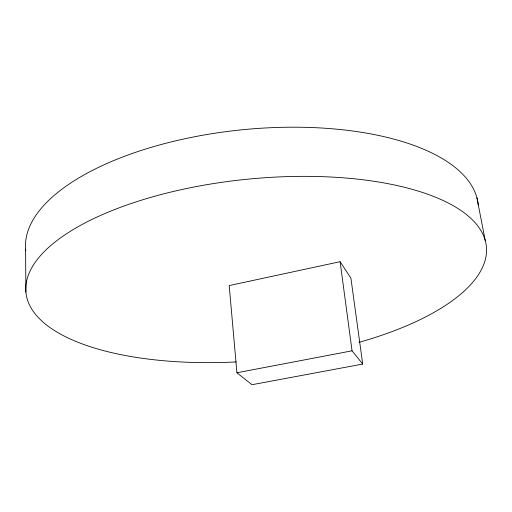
<?xml version="1.0" encoding="UTF-8"?>
<svg xmlns="http://www.w3.org/2000/svg" width="512" height="512" viewBox="0 0 512 512"><rect width="100%" height="100%" fill="white"/><g stroke="black" fill="none" stroke-linecap="round" stroke-linejoin="round"><path stroke-width="0.77" d="M340.109 261.69L229.21 285.574L236.915 372.762L252.013 384.717L362.72 364.064L350.912 278.163L340.109 261.69L352.051 350.816L362.72 364.064M236.915 372.762L352.051 350.816M476.928 197.837L485.203 240.41M25.6 249.203L25.901 292.096M236.25 361.933A231.354 90.714 -5.7 0 1 46.438 249.466A231.354 90.714 -5.7 0 1 416.102 190.445A231.354 90.714 -5.7 0 1 359.021 342.33M25.76 250.784A227.398 98.099 -5.7 0 1 241.434 129.85A227.398 98.099 -5.7 0 1 478.234 204.954"/></g></svg>
